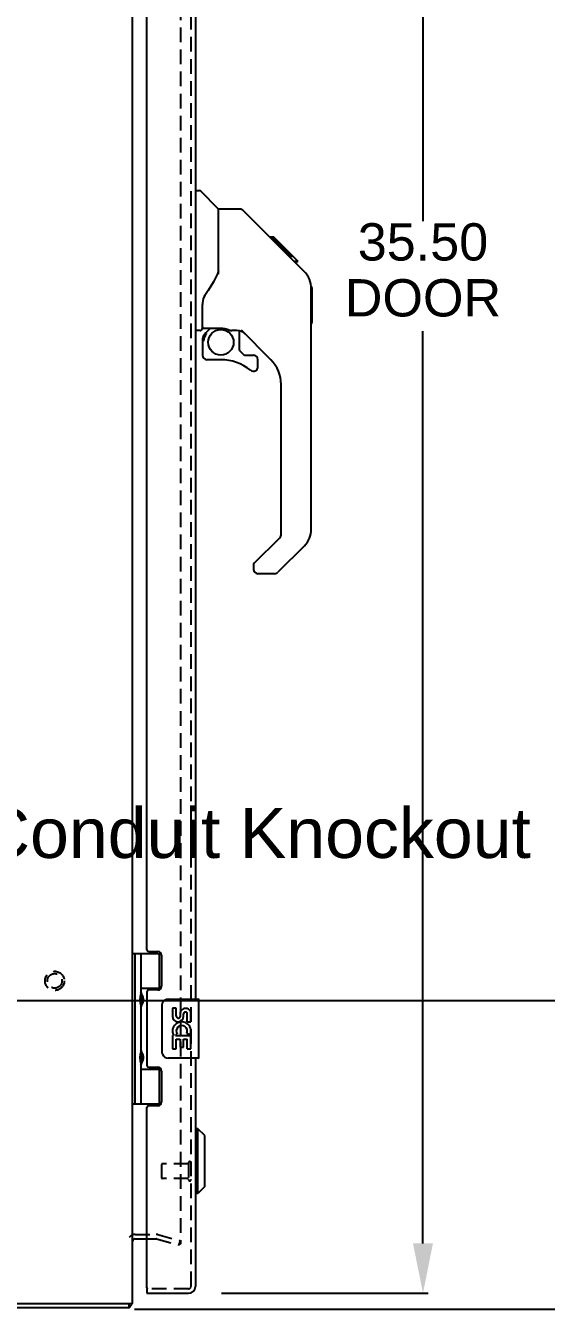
# Model space of a CAD drawing. Header units: inches. Extents: x 0 to 102, y 0 to 66.
# Drawn here: x 82.09 to 90.94, y 18.75 to 40.58 of the extents above; entities that cross this region are included whole.
import ezdxf

# ---------------------------------------------------------------- set-up
doc = ezdxf.new("R2010")
doc.units = ezdxf.units.IN
doc.header["$MEASUREMENT"] = 0
doc.linetypes.add('HIDDEN', pattern=[0.375, 0.25, -0.125])
for name, color, linetype in [('DEFAULT_2', 8, 'HIDDEN'), ('DIMENSIONS', 7, 'Continuous'), ('DOOR_ASSEMBLY', 7, 'Continuous')]:
    doc.layers.add(name, color=color, linetype=linetype)
doc.styles.get("Standard").update_dxf_attribs({"font": 'arial.ttf'})
doc.dimstyles.new('DIMSTYLE_1', dxfattribs={"dimtxt": 0.634328, "dimasz": 0.845771, "dimexe": 0.09, "dimexo": 0.07, "dimgap": 0.0375, "dimtad": 0, "dimtih": 1, "dimtoh": 1, "dimzin": 4, "dimdsep": 46, "dimtxsty": 'Standard', "dimblk": '_FILLED', "dimblk1": '_FILLED', "dimblk2": '_FILLED', "dimcen": 0.09, "dimadec": 3, "dimazin": 1, "dimtfac": 1, "dimtdec": 3, "dimtofl": 0, "dimtmove": 0, "dimatfit": 3, "dimldrblk": '_FILLED', "dimfxl": 1, "dimtolj": 1, "dimtzin": 4, "dimarcsym": 0})
doc.dimstyles.get("Standard").update_dxf_attribs({"dimtxt": 0.18, "dimasz": 0.18, "dimexe": 0.18, "dimexo": 0.0625, "dimgap": 0.09, "dimtad": 0, "dimtih": 1, "dimtoh": 1, "dimdec": 4, "dimzin": 0, "dimdsep": 46, "dimtxsty": 'Standard', "dimcen": 0.09, "dimadec": 0, "dimazin": 0, "dimtfac": 1, "dimtdec": 4, "dimtofl": 0, "dimtmove": 0, "dimatfit": 3, "dimfxl": 1, "dimtolj": 1, "dimtzin": 0, "dimarcsym": 0})

# ---------------------------------------------------------------- blocks, each defined once
blk = doc.blocks.new('_FILLED')
at = {"color": 0, "linetype": 'ByBlock'}
blk.add_solid([(0, 0), (-1, 0.2), (-1, -0.2)], dxfattribs=at)
blk = doc.blocks.new('*D13')
at = {"layer": 'Defpoints', "color": 0, "linetype": 'Continuous', "transparency": 16777216}
for p in [(85.346, 54.524), (88.841, 54.524), (85.346, 19.024)]:
    blk.add_point(p, dxfattribs=at)
at = {"layer": 'DIMENSIONS', "color": 0, "linetype": 'Continuous', "lineweight": -2, "transparency": 16777216}
for p, q in [((85.416, 54.524), (88.931, 54.524)), ((88.841, 53.678), (88.841, 37.26)), ((88.841, 19.87), (88.841, 35.388)), ((85.416, 19.024), (88.931, 19.024))]:
    blk.add_line(p, q, dxfattribs=at)
at = {"layer": 'DIMENSIONS', "color": 0, "linetype": 'Continuous', "lineweight": -2, "transparency": 16777216, "xscale": 0.8457711443000001, "yscale": 0.8457711443000001, "zscale": 0.8457711443000001}
for p, rotation in [((88.841, 54.524), 90), ((88.841, 19.024), 270)]:
    blk.add_blockref('_FILLED', p, dxfattribs=dict(at, rotation=rotation))
at = {"layer": 'DIMENSIONS', "color": 0, "linetype": 'Continuous', "transparency": 16777216, "insert": (88.841, 37.223), "char_height": 0.6343, "width": 2.51152, "attachment_point": 2, "line_spacing_factor": 0.9}
blk.add_mtext('\\A1;35.50\\PDOOR', dxfattribs=at)
blk = doc.blocks.new('*D24')
at = {"color": 0, "lineweight": -2, "transparency": 16777216}
for p, q in [((71.938, 24), (94.43, 24)), ((94.25, 22.9), (94.25, 21.899)), ((94.25, 19.85), (94.25, 20.851)), ((83.938, 18.75), (94.43, 18.75))]:
    blk.add_line(p, q, dxfattribs=at)
at = {"color": 0, "transparency": 16777216}
for points in [[(94.067, 22.9), (94.433, 22.9), (94.25, 24)], [(94.067, 19.85), (94.433, 19.85), (94.25, 18.75)]]:
    blk.add_solid(points, dxfattribs=at)
at = {"layer": 'Defpoints', "color": 0, "transparency": 16777216}
for p in [(71.875, 24), (94.25, 24), (83.875, 18.75)]:
    blk.add_point(p, dxfattribs=at)
at = {"color": 0, "transparency": 16777216, "insert": (94.25, 21.375), "char_height": 0.85, "attachment_point": 5}
blk.add_mtext('\\A1;5.2500', dxfattribs=at)
blk = doc.blocks.new('*D32')
at = {"color": 0, "lineweight": -2, "transparency": 16777216}
for p, q in [((77.983, 26.852), (77.585, 25.826)), ((79.083, 26.852), (77.983, 26.852)), ((76.874, 23.909), (76.874, 24.089)), ((76.784, 23.999), (76.964, 23.999))]:
    blk.add_line(p, q, dxfattribs=at)
at = {"color": 0, "transparency": 16777216}
blk.add_solid([(77.414, 25.893), (77.755, 25.76), (77.186, 24.801)], dxfattribs=at)
at = {"layer": 'Defpoints', "color": 0, "transparency": 16777216}
for p in [(77.186, 24.801), (76.562, 23.197)]:
    blk.add_point(p, dxfattribs=at)
at = {"color": 0, "transparency": 16777216, "insert": (84.888, 26.852), "char_height": 0.85, "attachment_point": 5}
blk.add_mtext('\\A1;1 {\\H0.7x;\\S1/4;}" Conduit Knockout', dxfattribs=at)

msp = doc.modelspace()

# ---------------------------------------------------------------- linework, layer by layer
at = {"color": 3, "linetype": 'Continuous'}
for p, q in [((83.90503, 18.84901), (83.90503, 54.69901)), ((83.94703, 19.94901), (84.14803, 19.94901)), ((71.90503, 18.84901), (83.90503, 18.84901)), ((83.84203, 18.77401), (71.96803, 18.77401))]:
    msp.add_line(p, q, dxfattribs=at)
at = {"color": 7, "linetype": 'Continuous'}
msp.add_line((83.84203, 18.84901), (83.84203, 18.77401), dxfattribs=at)
at = {"color": 3, "linetype": 'Continuous'}
for points in [[(83.85627, 18.78821), (83.85507, 18.78602), (83.85388, 18.78395), (83.85272, 18.78207), (83.85154, 18.78033), (83.85025, 18.77867), (83.84893, 18.77724), (83.84764, 18.7761), (83.84637, 18.77524), (83.84516, 18.77463), (83.84401, 18.77426), (83.84297, 18.77407), (83.84203, 18.77401)], [(83.86716, 18.80483), (83.86563, 18.80328), (83.86416, 18.8015), (83.86274, 18.79952), (83.86136, 18.79737), (83.86003, 18.79511), (83.85874, 18.79279), (83.85627, 18.78821)]]:
    msp.add_lwpolyline(points, dxfattribs=at)
for centre, radius, start, end in [((83.94703, 19.90701), 0.042, 90, 180), ((83.78803, 18.89101), 0.117, 312.556918, 338.957849)]:
    msp.add_arc(centre, radius, start, end, dxfattribs=at)
at = {"layer": 'DEFAULT_2', "color": 8, "linetype": 'HIDDEN'}
for p, q in [((84.71766, 53.67631), (84.71766, 19.87172)), ((83.94703, 20.02401), (84.30566, 20.02401)), ((84.14803, 19.94901), (84.30566, 19.94901)), ((84.31213, 19.94816), (84.69825, 19.8447)), ((84.33155, 20.02061), (84.71766, 19.91715)), ((84.69825, 19.8447), (84.71766, 19.91715))]:
    msp.add_line(p, q, dxfattribs=at)
for points in [[(84.71766, 19.87172), (84.71756, 19.86969), (84.71727, 19.8677), (84.71678, 19.86575), (84.71611, 19.86385), (84.71525, 19.86204), (84.71422, 19.86032), (84.71303, 19.85872), (84.71169, 19.85725), (84.71021, 19.85594), (84.70861, 19.85478), (84.70691, 19.85379), (84.70512, 19.85299), (84.70326, 19.85238), (84.70135, 19.85196), (84.69941, 19.85175), (84.69834, 19.85172)], [(84.69834, 19.85172), (84.69746, 19.85174), (84.69553, 19.85193), (84.6936, 19.85233)]]:
    msp.add_lwpolyline(points, dxfattribs=at)
for radius in [0.1635, 0.124]:
    msp.add_circle((82.58003, 24.33651), radius, dxfattribs=at)
for centre, radius, start, end in [((83.94703, 19.90701), 0.117, 90, 146.900175), ((84.30566, 19.92401), 0.1, 75, 90), ((84.30566, 19.92401), 0.025, 75, 90)]:
    msp.add_arc(centre, radius, start, end, dxfattribs=at)
at = {"layer": 'DOOR_ASSEMBLY', "color": 8, "linetype": 'HIDDEN'}
for p, q in [((84.89803, 19.14101), (84.89803, 54.40701)), ((84.39803, 21.21301), (84.39803, 20.98501)), ((84.85503, 21.22301), (84.40803, 21.22301)), ((84.85503, 21.24101), (84.85503, 20.95701)), ((84.85503, 20.97501), (84.40803, 20.97501)), ((84.85603, 19.09901), (84.16303, 19.09901))]:
    msp.add_line(p, q, dxfattribs=at)
at = {"layer": 'DOOR_ASSEMBLY', "color": 3, "linetype": 'Continuous'}
for p, q in [((84.97303, 49.52401), (84.97303, 24.02401)), ((84.14803, 24.86551), (84.14803, 48.68251)), ((84.17903, 24.83451), (84.33503, 24.83451)), ((84.39803, 24.77151), (84.39803, 24.24451)), ((84.14803, 24.15051), (84.14803, 22.89751)), ((84.33503, 24.18151), (84.17903, 24.18151)), ((84.97303, 23.02401), (84.97303, 19.14101)), ((84.17903, 22.86651), (84.33503, 22.86651)), ((84.39803, 22.80351), (84.39803, 22.27651)), ((84.14803, 19.11401), (84.14803, 22.18251)), ((84.33503, 22.21351), (84.17903, 22.21351)), ((84.14803, 19.02401), (84.85603, 19.02401))]:
    msp.add_line(p, q, dxfattribs=at)
at = {"layer": 'DOOR_ASSEMBLY', "color": 7, "linetype": 'Continuous'}
for p, q in [((84.97303, 37.77795), (85.03546, 37.77795)), ((85.36096, 37.46876), (85.0633, 37.76642)), ((85.72781, 37.46299), (85.36673, 37.46299)), ((85.36673, 36.35863), (85.36673, 37.46299)), ((86.54845, 36.67497), (85.78349, 37.43993)), ((86.3048, 36.98544), (86.23798, 36.98544)), ((86.31213, 36.9781), (86.24532, 36.9781)), ((86.32187, 36.96836), (86.25506, 36.96836)), ((86.3284, 36.96183), (86.26159, 36.96183)), ((86.33638, 36.95385), (86.26957, 36.95385)), ((86.35602, 36.93422), (86.2892, 36.93422)), ((86.3048, 36.98544), (86.63152, 36.65872)), ((86.37856, 36.91167), (86.31175, 36.91167)), ((86.40192, 36.88831), (86.33511, 36.88831)), ((86.42559, 36.86464), (86.35878, 36.86464)), ((86.44949, 36.84074), (86.38268, 36.84074)), ((86.473, 36.81723), (86.40619, 36.81723)), ((86.49524, 36.79499), (86.42843, 36.79499)), ((86.51542, 36.77481), (86.44861, 36.77481)), ((86.53275, 36.75749), (86.46593, 36.75749)), ((86.54587, 36.74436), (86.47906, 36.74436)), ((86.55004, 36.74019), (86.48323, 36.74019)), ((86.55205, 36.73818), (86.48524, 36.73818)), ((86.55252, 36.73771), (86.48571, 36.73771)), ((86.55325, 36.73698), (86.48644, 36.73698)), ((86.52133, 36.7016), (86.48689, 36.7363)), ((86.55564, 36.7346), (86.48882, 36.7346)), ((86.56022, 36.73002), (86.4934, 36.73002)), ((86.56617, 36.72406), (86.49936, 36.72406)), ((86.5797, 36.71053), (86.51289, 36.71053)), ((86.53521, 36.68764), (86.52133, 36.7016)), ((86.59487, 36.69536), (86.52806, 36.69536)), ((86.54812, 36.67469), (86.53521, 36.68764)), ((86.60241, 36.68782), (86.5356, 36.68782)), ((86.6093, 36.68093), (86.54249, 36.68093)), ((86.54814, 36.67467), (86.82653, 36.39629)), ((86.62136, 36.66888), (86.55454, 36.66888)), ((86.62664, 36.66359), (86.55983, 36.66359)), ((86.63005, 36.66018), (86.56324, 36.66018)), ((86.63122, 36.65901), (86.56525, 36.65901)), ((86.63152, 36.65872), (86.56525, 36.65872)), ((86.63207, 36.65816), (86.56526, 36.65816)), ((86.72042, 36.56981), (86.63207, 36.65816)), ((86.64942, 36.574), (86.71624, 36.574)), ((86.7179, 36.57233), (86.65109, 36.57233)), ((86.72042, 36.56981), (86.65361, 36.56981)), ((86.84712, 36.37404), (86.82652, 36.39628)), ((86.94066, 36.14119), (86.94035, 36.149)), ((86.94153, 32.01583), (86.94153, 36.11881)), ((86.95334, 36.12282), (86.95334, 35.53621)), ((85.09114, 35.43543), (85.09114, 35.84234)), ((85.05177, 35.39606), (84.97303, 35.39606)), ((85.11082, 35.43741), (85.4061, 35.43741)), ((85.14879, 35.35763), (85.22858, 35.43741)), ((85.67889, 35.39606), (85.59116, 35.39606)), ((85.72106, 35.06445), (85.72106, 35.39133)), ((86.25675, 34.89974), (85.7553, 35.40119)), ((85.09114, 35.21843), (85.09114, 34.98082)), ((85.1549, 35.35181), (85.15173, 35.3549)), ((85.15872, 35.34803), (85.1549, 35.35181)), ((85.16306, 35.34371), (85.15872, 35.34803)), ((85.72452, 35.0561), (85.79634, 34.98427)), ((85.80469, 34.98082), (85.95728, 34.98082)), ((85.4061, 34.90208), (85.16988, 34.90208)), ((86.03602, 34.78281), (86.03602, 34.90208)), ((86.42972, 31.93034), (86.42972, 34.48216)), ((85.97112, 31.43912), (86.40666, 31.87466)), ((86.82622, 31.73744), (86.37404, 31.28527)), ((85.95728, 31.40571), (85.95728, 31.34094)), ((86.31836, 31.2622), (86.03602, 31.2622)), ((83.90503, 24.80351), (84.38929, 24.80351)), ((83.94403, 24.80351), (83.94403, 22.24451)), ((84.04303, 24.80351), (84.04303, 24.11618)), ((84.36303, 24.21301), (84.36303, 24.80351)), ((84.04307, 24.21301), (84.38958, 24.21301)), ((84.05952, 24.08707), (84.05953, 24.08599)), ((84.05953, 24.08599), (84.05953, 23.9455)), ((84.33183, 24.20401), (84.38328, 24.20401)), ((84.33183, 24.20401), (84.33183, 24.18151)), ((84.50803, 24.02401), (85.01803, 24.02401)), ((84.04303, 23.91584), (84.04303, 23.13218)), ((84.05952, 23.94496), (84.05953, 23.9455)), ((84.40812, 23.12401), (84.40812, 23.92401)), ((84.64623, 23.86981), (84.58336, 23.86981)), ((84.58336, 23.86981), (84.58336, 23.73349)), ((84.64623, 23.73349), (84.64623, 23.86981)), ((85.03303, 23.03901), (85.03303, 24.00901)), ((84.71135, 23.79605), (84.7114, 23.72705)), ((84.772, 23.73349), (84.77196, 23.77548)), ((84.83485, 23.63919), (84.83485, 23.77551)), ((84.83485, 23.63919), (84.89548, 23.63919)), ((84.89548, 23.63919), (84.89548, 23.79599)), ((84.60156, 23.40857), (84.58336, 23.40857)), ((84.58336, 23.40857), (84.58336, 23.1782)), ((84.63601, 23.40857), (84.66338, 23.42776)), ((84.63601, 23.40857), (84.89548, 23.40857)), ((84.8271, 23.44455), (84.88479, 23.41958)), ((84.89548, 23.45552), (84.89548, 23.50851)), ((84.89548, 23.1782), (84.89548, 23.40857)), ((84.58336, 23.1782), (84.64623, 23.1782)), ((84.64623, 23.3457), (84.71137, 23.3457)), ((84.64623, 23.1782), (84.64623, 23.3457)), ((84.71137, 23.3457), (84.71137, 23.20964)), ((84.71137, 23.20964), (84.77198, 23.20964)), ((84.77198, 23.3457), (84.83485, 23.3457)), ((84.77198, 23.20964), (84.77198, 23.3457)), ((84.83485, 23.1782), (84.83485, 23.3457)), ((84.83485, 23.1782), (84.89548, 23.1782)), ((84.04303, 22.93184), (84.04303, 22.24451)), ((84.05952, 23.10307), (84.05953, 23.10199)), ((84.05952, 22.96096), (84.05953, 22.9615)), ((84.05953, 23.10199), (84.05953, 22.9615)), ((85.01803, 23.02401), (84.50803, 23.02401)), ((84.04307, 22.83501), (84.38958, 22.83501)), ((84.33183, 22.86651), (84.33183, 22.84401)), ((84.38328, 22.84401), (84.33183, 22.84401)), ((84.36303, 22.24451), (84.36303, 22.83501)), ((83.90503, 22.24451), (84.38929, 22.24451)), ((85.0124, 21.8222), (84.97303, 21.8222)), ((85.13051, 21.70409), (85.0124, 21.8222)), ((85.0124, 20.71983), (85.0124, 21.8222)), ((85.13051, 20.83795), (85.13051, 21.70408)), ((85.13051, 20.83794), (85.0124, 20.71983)), ((85.0124, 20.71983), (84.97303, 20.71983)), ((84.14803, 19.09901), (84.16303, 19.09901)), ((84.14803, 19.09901), (84.14803, 19.02401))]:
    msp.add_line(p, q, dxfattribs=at)
for points in [[(85.78349, 37.43993), (85.77583, 37.44666), (85.76727, 37.45239), (85.75807, 37.45695), (85.74832, 37.46027), (85.73813, 37.46231), (85.72782, 37.46299)], [(86.48689, 36.7363), (86.46539, 36.7579), (86.44375, 36.77962), (86.42199, 36.80142)], [(85.36673, 36.42094), (85.34573, 36.36315), (85.31536, 36.29436), (85.27892, 36.22394), (85.23685, 36.1519), (85.18972, 36.0786), (85.14436, 36.01296)], [(86.94153, 36.11881), (86.9404, 36.1486), (86.93509, 36.18961), (86.92542, 36.23004), (86.91165, 36.26893), (86.89389, 36.30613), (86.8722, 36.34145), (86.84712, 36.37404)], [(85.14436, 36.01296), (85.13324, 35.99595), (85.11814, 35.96709), (85.10576, 35.93495), (85.09693, 35.90093), (85.09214, 35.86683), (85.09114, 35.84233)], [(85.4061, 35.43741), (85.41385, 35.43732), (85.43332, 35.43622), (85.4538, 35.43377), (85.47417, 35.43004), (85.49339, 35.42538), (85.51128, 35.42016), (85.52728, 35.41488), (85.54135, 35.40989), (85.55362, 35.40547), (85.56424, 35.4018), (85.57334, 35.399), (85.58149, 35.39707), (85.5893, 35.39611), (85.59089, 35.39606)], [(85.16306, 35.34371), (85.15359, 35.33346), (85.145, 35.32257), (85.13728, 35.311), (85.13048, 35.29887), (85.12466, 35.28623), (85.11984, 35.27318), (85.11606, 35.25979), (85.11335, 35.24615), (85.11172, 35.23238), (85.11117, 35.21843)], [(85.15173, 35.3549), (85.15051, 35.35607), (85.14959, 35.35694), (85.14901, 35.35747), (85.14879, 35.35763)], [(84.04307, 24.15994), (84.04398, 24.15139), (84.04598, 24.14195), (84.04903, 24.13149), (84.05292, 24.12036), (84.05741, 24.10877), (84.06222, 24.09698), (84.06706, 24.0853), (84.07173, 24.07366), (84.07608, 24.06209), (84.07983, 24.05057), (84.0828, 24.03907), (84.08473, 24.02757), (84.08536, 24.01605), (84.08474, 24.00452), (84.08281, 23.99302), (84.07985, 23.98151), (84.07609, 23.96997), (84.07174, 23.9584), (84.06707, 23.94675), (84.06223, 23.93507), (84.05741, 23.92327), (84.05293, 23.91168), (84.04903, 23.90055), (84.04599, 23.89008), (84.04398, 23.88064), (84.04307, 23.87209)], [(84.40812, 23.92401), (84.40831, 23.93032), (84.40889, 23.93654), (84.40983, 23.94265), (84.41114, 23.94865), (84.4128, 23.9545), (84.4148, 23.96019)], [(84.04307, 23.17594), (84.04398, 23.16739), (84.04598, 23.15795), (84.04903, 23.14749), (84.05292, 23.13636), (84.05741, 23.12477), (84.06222, 23.11298), (84.06706, 23.1013), (84.07173, 23.08966), (84.07608, 23.07809), (84.07983, 23.06657), (84.0828, 23.05507), (84.08473, 23.04357), (84.08536, 23.03205), (84.08474, 23.02052), (84.08281, 23.00902), (84.07985, 22.99751), (84.07609, 22.98597), (84.07174, 22.9744), (84.06707, 22.96275), (84.06223, 22.95107), (84.05741, 22.93927), (84.05293, 22.92768), (84.04903, 22.91655), (84.04599, 22.90608), (84.04398, 22.89664), (84.04307, 22.88809)], [(84.4148, 23.08784), (84.4128, 23.09353), (84.41114, 23.09938), (84.40983, 23.10537), (84.40889, 23.11149), (84.40831, 23.11771), (84.40812, 23.12401)]]:
    msp.add_lwpolyline(points, dxfattribs=at)
msp.add_circle((85.4061, 35.19735), 0.21654, dxfattribs=at)
for centre, radius, start, end in [((85.03546, 37.73858), 0.03937, 45, 90), ((85.34704, 37.45484), 0.01969, 7.5, 45), ((86.50846, 36.1025), 0.43307, 42.238559, 42.727315), ((86.93366, 36.12282), 0.01969, 0, 69.058466), ((85.05177, 35.43543), 0.03937, 270, 0), ((85.11082, 35.4571), 0.01969, 180, 270), ((85.67889, 35.19921), 0.19685, 45, 90), ((86.93366, 35.53621), 0.01969, 293.607041, 0), ((85.28799, 35.21843), 0.19685, 135, 180), ((85.16988, 34.98082), 0.07874, 180, 270), ((85.73287, 35.06445), 0.01181, 180, 225), ((85.80469, 34.99263), 0.01181, 225, 270), ((85.95728, 34.90208), 0.07874, 0, 90), ((85.4061, 34.11467), 0.7874, 50.478804, 90), ((85.95728, 34.78281), 0.07874, 230.478804, 0), ((85.83917, 34.48216), 0.59055, 0, 45), ((86.35098, 31.93034), 0.07874, 315, 0), ((86.54783, 32.01583), 0.3937, 315, 0), ((86.00452, 31.40571), 0.04724, 135, 180), ((86.03602, 31.34094), 0.07874, 180, 270), ((86.31836, 31.34094), 0.07874, 270, 315), ((83.96953, 24.08601), 0.09, 0.671976, 35.187748), ((84.50803, 23.92401), 0.1, 90, 158.794594), ((85.01803, 24.00901), 0.015, 0, 90), ((83.96953, 23.94601), 0.09, 324.812252, 359.328024), ((84.80346, 23.77552), 0.09426, 71.726666, 167.433789), ((84.80341, 23.77551), 0.03145, 0, 180.048471), ((84.80346, 23.77552), 0.09426, 12.540171, 71.70103), ((84.67768, 23.73349), 0.09432, 180, 0), ((84.74054, 23.48201), 0.15719, 9.703137, 161.879131), ((84.67768, 23.73349), 0.03145, 180, 261.229462), ((84.67703, 23.73837), 0.03619, 263.428547, 341.76278), ((84.73724, 23.48179), 0.15412, 161.419882, 206.196295), ((84.74054, 23.48201), 0.15719, 205.737045, 207.853202), ((84.74054, 23.48201), 0.09432, 336.596647, 215.112175), ((84.74054, 23.48201), 0.15719, 336.596647, 350.296863), ((83.96953, 23.10201), 0.09, 0.671976, 35.187748), ((83.96953, 22.96201), 0.09, 324.812252, 359.328024), ((84.50803, 23.12401), 0.1, 201.20502, 270), ((85.01803, 23.03901), 0.015, 270, 0)]:
    msp.add_arc(centre, radius, start, end, dxfattribs=at)
at = {"layer": 'DOOR_ASSEMBLY', "color": 3, "linetype": 'Continuous'}
for centre, radius, start, end in [((84.17903, 24.86551), 0.031, 180, 270), ((84.33503, 24.77151), 0.063, 0, 90), ((84.33503, 24.24451), 0.063, 270, 0), ((84.17903, 24.15051), 0.031, 90, 180), ((84.17903, 22.89751), 0.031, 180, 270), ((84.33503, 22.80351), 0.063, 0, 90), ((84.33503, 22.27651), 0.063, 270, 0), ((84.17903, 22.18251), 0.031, 90, 180), ((84.16303, 19.11401), 0.015, 180, 270), ((84.85603, 19.14101), 0.117, 270, 0)]:
    msp.add_arc(centre, radius, start, end, dxfattribs=at)
at = {"layer": 'DOOR_ASSEMBLY', "color": 8, "linetype": 'HIDDEN'}
for centre, radius, start, end in [((84.40803, 21.21301), 0.01, 90, 180), ((84.87653, 21.24101), 0.0215, 0, 180), ((84.40803, 20.98501), 0.01, 180, 270), ((84.87653, 20.95701), 0.0215, 180, 0), ((84.85603, 19.14101), 0.042, 270, 0)]:
    msp.add_arc(centre, radius, start, end, dxfattribs=at)
at = {"layer": 'DOOR_ASSEMBLY', "color": 7, "linetype": 'Continuous'}
for centre in [(84.13218, 24.01601), (84.13218, 23.03201)]:
    msp.add_ellipse(centre, major_axis=(0, 0.1875), ratio=0.5625, start_param=1.0071888, end_param=2.13440385, dxfattribs=at)

# ---------------------------------------------------------------- dimensions: what is measured, and where the dimension line sits
at = {"color": 2}
dim = msp.add_diameter_dim_2p(p1=(76.56188, 23.19669), p2=(77.18582, 24.80112), text='1 {\\H0.7x;\\S1/4;}" Conduit Knockout', dimstyle='Standard', override={"dimtxt": 0.85, "dimasz": 1.1}, dxfattribs=at)
dim.commit()
dim.dimension.update_dxf_attribs({"geometry": '*D32', "text_midpoint": (84.88763, 26.85153)})
dim = msp.add_linear_dim(base=(94.25, 24), p1=(83.875, 18.75), p2=(71.875, 24), angle=90, dimstyle='Standard', override={"dimtxt": 0.85, "dimasz": 1.1}, dxfattribs=at)
dim.commit()
dim.dimension.update_dxf_attribs({"geometry": '*D24', "text_midpoint": (94.25, 21.375), "dimtype": 160})
at = {"layer": 'DIMENSIONS', "color": 2, "linetype": 'Continuous'}
dim = msp.add_linear_dim(base=(88.84114, 54.52401), p1=(85.34603, 19.02401), p2=(85.34603, 54.52401), angle=90, text='<>\\PDOOR', dimstyle='DIMSTYLE_1', dxfattribs=at)
dim.commit()
dim.dimension.update_dxf_attribs({"geometry": '*D13', "text_midpoint": (88.84114, 36.32401), "dimtype": 160})

doc.saveas('drawing.dxf')
